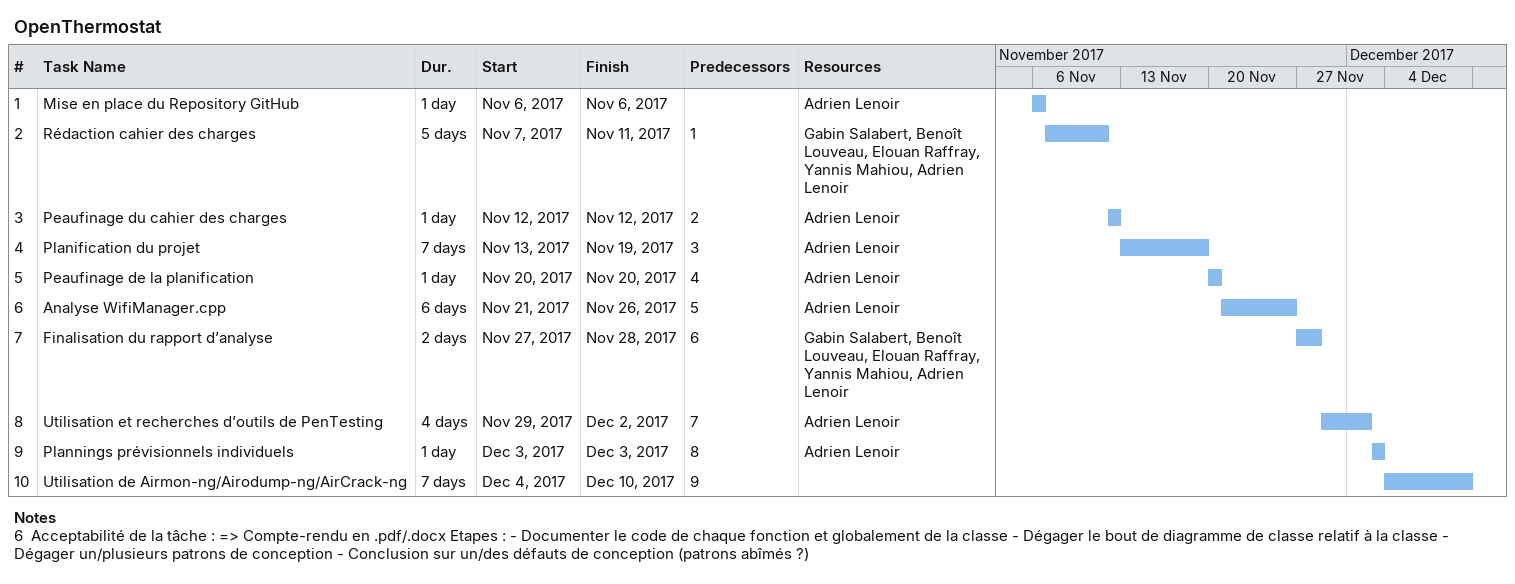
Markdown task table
OpenThermostat

| ID | Task | Duration | Start | Finish | Predecessors | Resources |
|---|---|---|---|---|---|---|
| 1 | Mise en place du Repository GitHub | 1d | 2017-11-06 | 2017-11-06 |  | Adrien Lenoir |
| 2 | Rédaction cahier des charges | 5d | 2017-11-07 | 2017-11-11 | 1 | Gabin Salabert, Benoît Louveau, Elouan Raffray, Yannis Mahiou, Adrien Lenoir |
| 3 | Peaufinage du cahier des charges | 1d | 2017-11-12 | 2017-11-12 | 2 | Adrien Lenoir |
| 4 | Planification du projet | 7d | 2017-11-13 | 2017-11-19 | 3 | Adrien Lenoir |
| 5 | Peaufinage de la planification | 1d | 2017-11-20 | 2017-11-20 | 4 | Adrien Lenoir |
| 6 | Analyse WifiManager.cpp | 6d | 2017-11-21 | 2017-11-26 | 5 | Adrien Lenoir |
| 7 | Finalisation du rapport d’analyse | 2d | 2017-11-27 | 2017-11-28 | 6 | Gabin Salabert, Benoît Louveau, Elouan Raffray, Yannis Mahiou, Adrien Lenoir |
| 8 | Utilisation et recherches d’outils de PenTesting | 4d | 2017-11-29 | 2017-12-02 | 7 | Adrien Lenoir |
| 9 | Plannings prévisionnels individuels | 1d | 2017-12-03 | 2017-12-03 | 8 | Adrien Lenoir |
| 10 | Utilisation de Airmon-ng/Airodump-ng/AirCrack-ng | 7d | 2017-12-04 | 2017-12-10 | 9 |  |

Notes
- 6: Acceptabilité de la tâche : => Compte-rendu en .pdf/.docx Etapes : - Documenter le code de chaque fonction et globalement de la classe - Dégager le bout de diagramme de classe relatif à la classe - Dégager un/plusieurs patrons de conception - Conclusion sur un/des défauts de conception (patrons abîmés ?)
